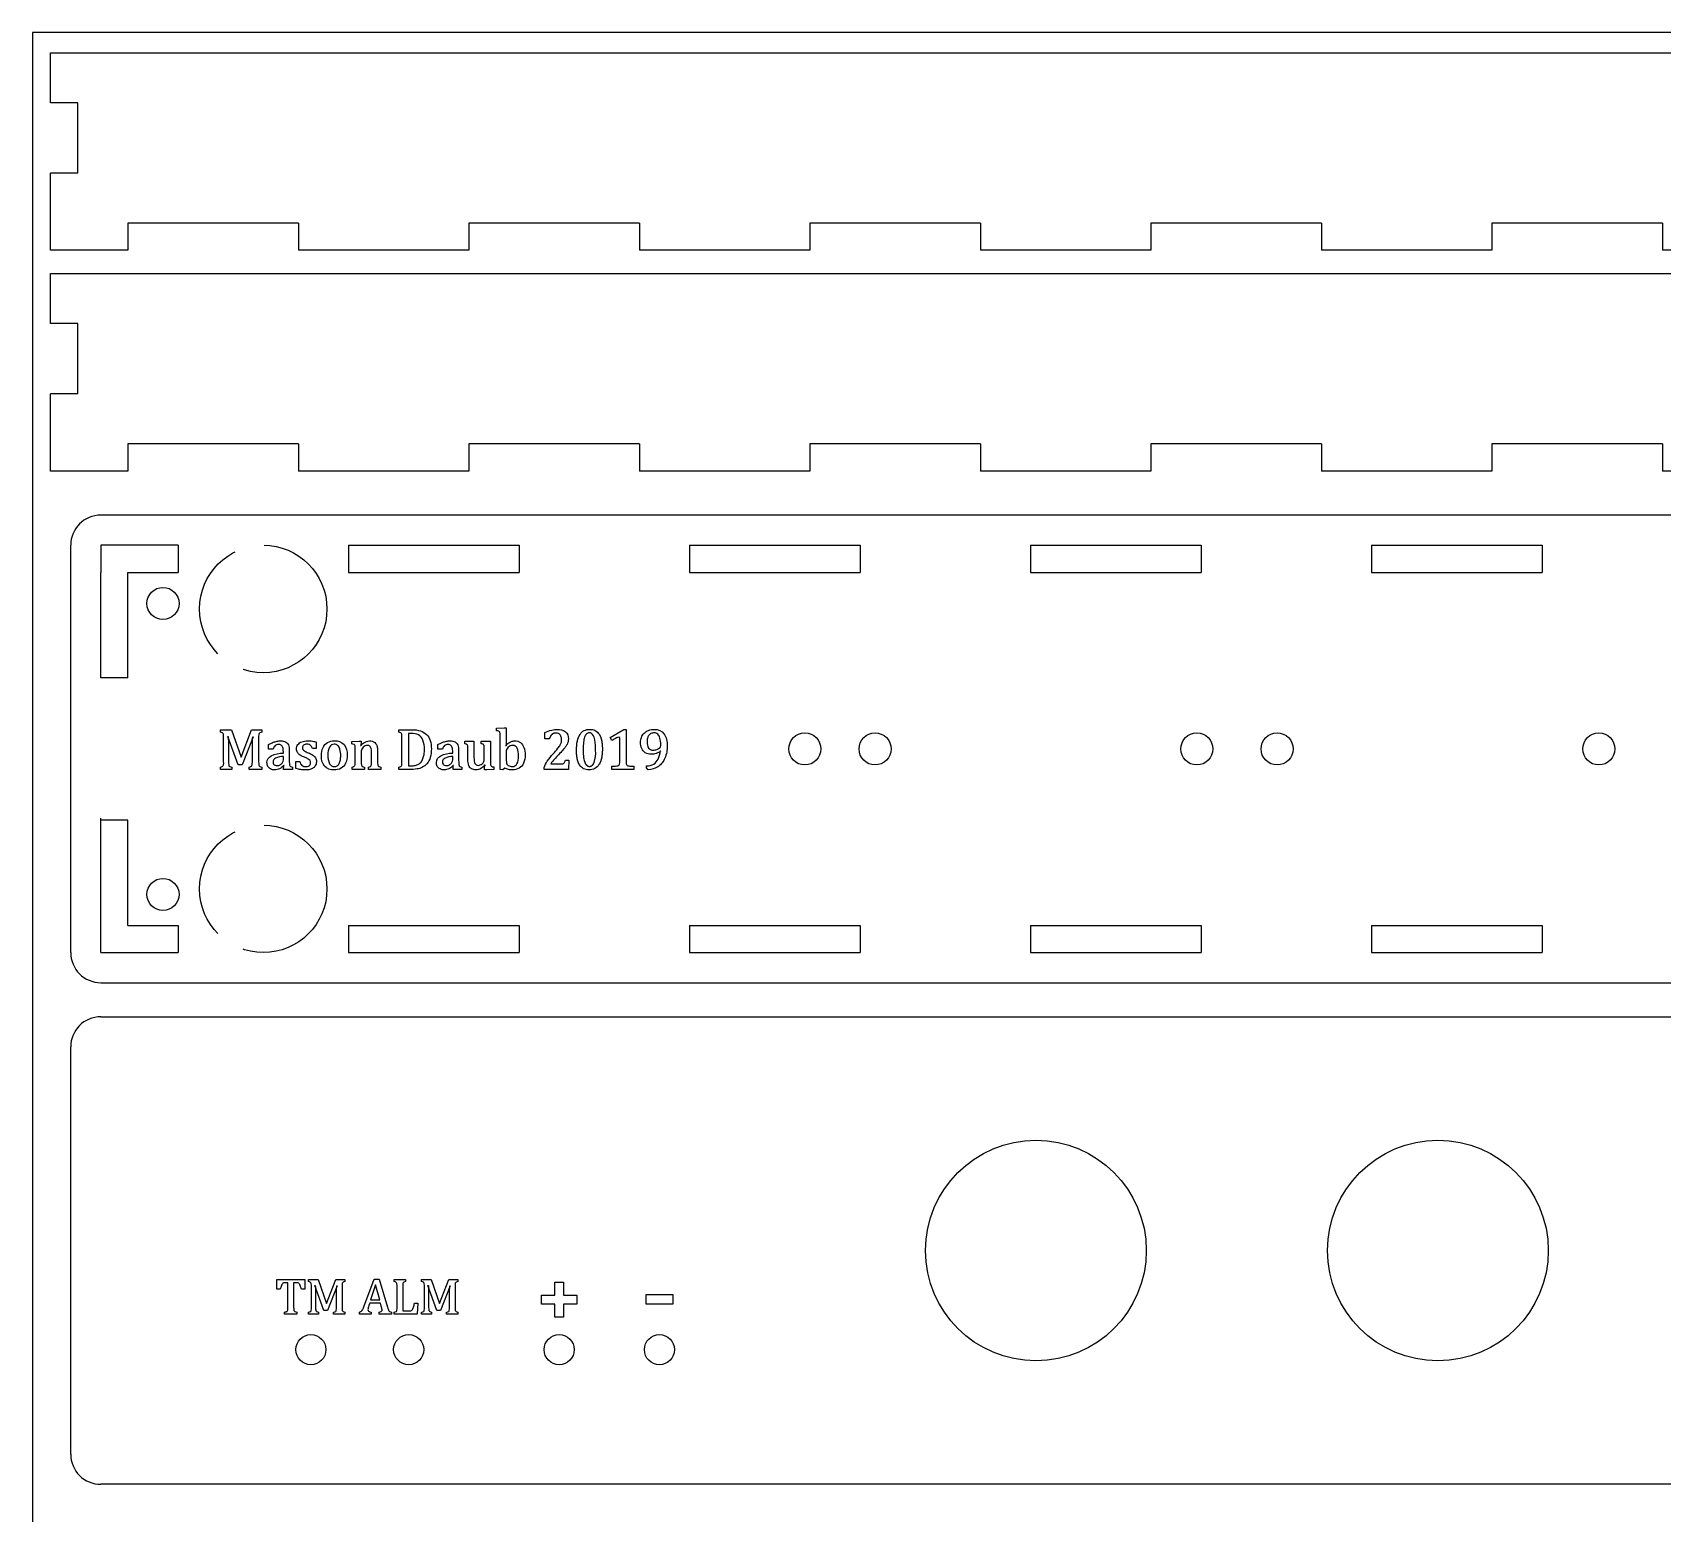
# Model space of a CAD drawing. Header units: millimetres. Extents: x 0 to 340, y 0 to 290.
# Drawn here: x 0 to 162.5, y 142.4 to 290 of the extents above; entities that cross this region are included whole.
import ezdxf

# ---------------------------------------------------------------- set-up
doc = ezdxf.new("R2010")
doc.units = ezdxf.units.MM
doc.linetypes.add('ACAD_ISO02W100', pattern=[15, 12, -3])
doc.layers.get('0').update_dxf_attribs({"lineweight": 25, "true_color": 0x000000})
for name, color, linetype, lineweight, true_color in [('Area Engrave', 214, 'Continuous', 25, 0x800080), ('Cut', 7, 'Continuous', 25, 0x000000), ('Line Engrave', 6, 'ACAD_ISO02W100', 25, 0xff00ff)]:
    doc.layers.add(name, color=color, linetype=linetype, lineweight=lineweight, true_color=true_color)

msp = doc.modelspace()

# ---------------------------------------------------------------- linework, layer by layer
for p, q in [((14.5, 238.9), (6.8, 238.9)), ((6.8, 238.9), (6.8, 236.2)), ((31.5, 238.9), (48.5, 238.9)), ((65.5, 238.9), (82.5, 238.9)), ((99.5, 238.9), (116.5, 238.9)), ((133.5, 238.9), (150.5, 238.9)), ((6.8, 225.7), (6.8, 236.2)), ((6.8, 198.3), (6.8, 211.7)), ((6.8, 198.3), (14.5, 198.3)), ((31.5, 198.3), (48.5, 198.3)), ((65.5, 198.3), (82.5, 198.3)), ((99.5, 198.3), (116.5, 198.3)), ((133.5, 198.3), (150.5, 198.3))]:
    msp.add_line(p, q)
at = {"layer": 'Area Engrave', "flags": 128}
for points in [[(22.87, 220.27, 0.051777), (22.66, 220.2, 0.113521), (22.59, 220.14, 0.102982), (22.55, 220.02, 0.036747), (22.54, 219.75), (22.54, 217.31, 0.031495), (22.55, 217.05, 0.091741), (22.59, 216.93, 0.129931), (22.66, 216.86, 0.054834), (22.87, 216.79), (22.87, 216.55), (21.58, 216.55), (21.58, 216.79, 0.088112), (21.82, 216.88, 0.167285), (21.89, 217.01, 0.048482), (21.91, 217.31), (21.91, 218.39, -0.007281), (21.92, 219.25, -0.023695), (21.95, 219.79), (22, 219.79), (20.89, 217), (20.48, 217), (19.45, 219.83), (19.5, 219.83, -0.01549), (19.52, 219.26, -0.007038), (19.54, 218.34), (19.54, 217.31, 0.031489), (19.55, 217.05, 0.091581), (19.58, 216.93, 0.130181), (19.65, 216.86, 0.054768), (19.87, 216.79), (19.87, 216.55), (18.72, 216.55), (18.72, 216.79, 0.096644), (18.97, 216.89, 0.162769), (19.04, 217.02, 0.039682), (19.05, 217.31), (19.05, 219.75, 0.035202), (19.04, 220.01, 0.099916), (19, 220.13, 0.12335), (18.93, 220.2, 0.044022), (18.72, 220.27), (18.72, 220.51), (19.83, 220.51), (20.78, 217.77), (21.82, 220.51), (22.87, 220.51)], [(25.04, 216.97), (25.08, 216.97, -0.090071), (24.62, 216.62, -0.114564), (24.14, 216.51, -0.119263), (23.73, 216.6, -0.147879), (23.46, 216.85, -0.133996), (23.37, 217.23, -0.295037), (23.8, 217.91, -0.111763), (25, 218.18), (25, 218.31, 0.076728), (24.94, 218.74, 0.172116), (24.79, 218.97, 0.144134), (24.5, 219.04, 0.183997), (24.18, 218.93, 0.139489), (23.99, 218.57), (23.52, 218.57), (23.52, 219.03, -0.029987), (24, 219.26, -0.036089), (24.37, 219.36, -0.052149), (24.75, 219.4, -0.120623), (25.23, 219.31, -0.169813), (25.5, 219.01, -0.1034), (25.59, 218.44), (25.59, 217.46, 0.006163), (25.6, 217.15, 0.039425), (25.61, 217.02, 0.091472), (25.64, 216.92, 0.12154), (25.71, 216.86, 0.048387), (25.92, 216.79), (25.92, 216.55), (25.03, 216.55)], [(28.27, 218.63), (27.9, 218.63, 0.085777), (27.75, 218.91, 0.127909), (27.58, 219.03, 0.087535), (27.34, 219.07, 0.169767), (27.02, 218.98, 0.242065), (26.91, 218.73, 0.142815), (26.95, 218.54, 0.106442), (27.1, 218.4, 0.037484), (27.49, 218.22, -0.043273), (27.94, 217.98, -0.10415), (28.2, 217.72, -0.146326), (28.3, 217.37, -0.116668), (28.22, 216.97, -0.127799), (27.99, 216.7, -0.09795), (27.64, 216.55, -0.054715), (27.21, 216.51, -0.039542), (26.74, 216.54, -0.025014), (26.26, 216.65), (26.26, 217.34), (26.64, 217.34, 0.150671), (26.85, 216.95, 0.168126), (27.23, 216.84, 0.053742), (27.41, 216.86, 0.090679), (27.57, 216.92, 0.129216), (27.67, 217.04, 0.122696), (27.71, 217.22, 0.140508), (27.66, 217.43, 0.111109), (27.5, 217.57, 0.010688), (27.18, 217.76, -0.061127), (26.67, 217.98, -0.106382), (26.41, 218.24, -0.146297), (26.32, 218.6, -0.163839), (26.45, 219.03, -0.146502), (26.84, 219.31, -0.091298), (27.42, 219.4, -0.026328), (27.78, 219.39, -0.02264), (28.27, 219.3)], [(30.05, 216.51, -0.221181), (29.11, 216.87, -0.185771), (28.79, 217.93, -0.117547), (28.96, 218.74, -0.153554), (29.42, 219.24, -0.129191), (30.09, 219.4, -0.222569), (31.05, 219.04, -0.185401), (31.37, 217.99, -0.112921), (31.21, 217.18, -0.157533), (30.75, 216.67, -0.12964)], [(34.72, 216.55), (33.49, 216.55), (33.49, 216.79, 0.035127), (33.68, 216.86, 0.117365), (33.74, 216.91, 0.098982), (33.78, 217.03, 0.043286), (33.8, 217.3), (33.8, 218.04, 0.017374), (33.79, 218.39, 0.044417), (33.75, 218.64, 0.078867), (33.7, 218.79, 0.081775), (33.62, 218.87, 0.081567), (33.51, 218.93, 0.082835), (33.36, 218.95, 0.105726), (33.17, 218.91, 0.077545), (32.97, 218.77, 0.089026), (32.81, 218.58, 0.120227), (32.77, 218.36), (32.77, 217.31, 0.047922), (32.79, 216.99, 0.172968), (32.86, 216.88, 0.084245), (33.08, 216.79), (33.08, 216.55), (31.86, 216.55), (31.86, 216.79, 0.037856), (32.04, 216.86, 0.114058), (32.11, 216.91, 0.098572), (32.15, 217.03, 0.04338), (32.17, 217.3), (32.17, 218.53, 0.012154), (32.16, 218.81, 0.100269), (32.13, 218.97, 0.171101), (32.05, 219.04, 0.054189), (31.82, 219.1), (31.82, 219.35), (32.56, 219.38), (32.77, 219.38), (32.74, 218.91), (32.7, 218.91, -0.04678), (33.02, 219.2, -0.063489), (33.29, 219.35, -0.090971), (33.59, 219.4, -0.071617), (33.88, 219.36, -0.098429), (34.11, 219.24, -0.100456), (34.28, 219.05, -0.076689), (34.37, 218.77, -0.047046), (34.4, 218.37), (34.4, 217.31, 0.027589), (34.41, 217.04, 0.095264), (34.44, 216.93, 0.125708), (34.51, 216.86, 0.051813), (34.72, 216.79)], [(36.5, 216.55), (36.5, 216.79, 0.04915), (36.71, 216.86, 0.124594), (36.78, 216.92, 0.096742), (36.82, 217.04, 0.034712), (36.83, 217.31), (36.83, 219.75, 0.034985), (36.82, 220.02, 0.102667), (36.78, 220.14, 0.119661), (36.71, 220.2, 0.044732), (36.5, 220.27), (36.5, 220.51), (37.79, 220.51, -0.081471), (38.68, 220.39, -0.112055), (39.28, 220.03, -0.119442), (39.64, 219.44, -0.081724), (39.76, 218.61, -0.072631), (39.65, 217.76, -0.104462), (39.32, 217.13, -0.097641), (38.86, 216.77, -0.078432), (38.34, 216.6, -0.039918), (37.58, 216.55)], [(37.48, 216.92, 0.016396), (37.75, 216.92, 0.051878), (38.16, 216.95, 0.074882), (38.48, 217.07, 0.097632), (38.74, 217.29, 0.077108), (38.92, 217.63, 0.056062), (39.03, 218.05, 0.03643), (39.07, 218.56, 0.104273), (38.91, 219.47, 0.163697), (38.46, 219.99, 0.130101), (37.78, 220.15, 0.015632), (37.48, 220.14)], [(41.93, 216.97), (41.97, 216.97, -0.090071), (41.51, 216.62, -0.114564), (41.03, 216.51, -0.119263), (40.63, 216.6, -0.147879), (40.35, 216.85, -0.133996), (40.26, 217.23, -0.295037), (40.69, 217.91, -0.111763), (41.89, 218.18), (41.89, 218.31, 0.076728), (41.83, 218.74, 0.172116), (41.68, 218.97, 0.144134), (41.39, 219.04, 0.183997), (41.07, 218.93, 0.139489), (40.88, 218.57), (40.41, 218.57), (40.41, 219.03, -0.029987), (40.89, 219.26, -0.036089), (41.26, 219.36, -0.052149), (41.64, 219.4, -0.120623), (42.12, 219.31, -0.169813), (42.39, 219.01, -0.1034), (42.48, 218.44), (42.48, 217.46, 0.006163), (42.49, 217.15, 0.039425), (42.5, 217.02, 0.091472), (42.54, 216.92, 0.12154), (42.6, 216.86, 0.048387), (42.81, 216.79), (42.81, 216.55), (41.92, 216.55)], [(47.22, 218.9), (47.15, 218.91, -0.049719), (47.47, 219.2, -0.069766), (47.75, 219.35, -0.085581), (48.08, 219.4, -0.159369), (48.63, 219.24, -0.150212), (48.98, 218.75, -0.090657), (49.1, 217.98, -0.103758), (48.96, 217.18, -0.159684), (48.52, 216.68, -0.137056), (47.85, 216.51, -0.050897), (47.44, 216.55, -0.073301), (47.08, 216.68), (46.89, 216.51), (46.62, 216.56), (46.62, 219.67, 0.008314), (46.62, 220.04, 0.049166), (46.59, 220.21, 0.097637), (46.55, 220.31, 0.121847), (46.49, 220.36, 0.046829), (46.26, 220.41), (46.26, 220.66), (47.01, 220.69), (47.22, 220.69)], [(52.66, 217.12, 0.046325), (52.87, 217.13, 0.114811), (52.98, 217.18, 0.119941), (53.05, 217.26, 0.021731), (53.13, 217.49), (53.47, 217.49), (53.42, 216.55), (50.99, 216.55), (50.99, 216.76, -0.049341), (51.32, 217.38, -0.035486), (51.91, 218.12, 0.017859), (52.38, 218.66, 0.042976), (52.61, 219, 0.057186), (52.72, 219.27, 0.06348), (52.75, 219.52, 0.099428), (52.68, 219.86, 0.151039), (52.5, 220.1, 0.149583), (52.18, 220.18), (52.18, 220.18), (52.17, 220.18), (52.17, 220.18), (52.17, 220.18), (52.16, 220.18), (52.16, 220.18), (52.15, 220.18), (52.15, 220.18), (52.15, 220.18), (52.14, 220.18), (52.14, 220.18), (52.14, 220.18), (52.13, 220.18), (52.13, 220.18), (52.12, 220.18), (52.12, 220.18), (52.12, 220.18), (52.11, 220.18), (52.11, 220.18), (52.11, 220.18), (52.1, 220.17), (52.1, 220.17), (52.1, 220.17), (52.09, 220.17), (52.09, 220.17), (52.09, 220.17), (52.08, 220.17), (52.08, 220.17), (52.07, 220.17), (52.07, 220.17), (52.07, 220.17), (52.06, 220.17), (52.06, 220.17), (52.06, 220.17), (52.05, 220.17), (52.05, 220.17), (52.05, 220.17), (52.04, 220.17), (52.04, 220.17), (52.04, 220.16), (52.03, 220.16), (52.03, 220.16), (52.03, 220.16), (52.02, 220.16), (52.02, 220.16), (52.02, 220.16), (52.01, 220.16), (52.01, 220.16), (52.01, 220.16), (52, 220.16), (52, 220.16), (52, 220.15), (51.99, 220.15), (51.99, 220.15), (51.99, 220.15), (51.98, 220.15), (51.98, 220.15), (51.98, 220.15), (51.97, 220.15), (51.97, 220.15), (51.97, 220.15), (51.96, 220.14), (51.96, 220.14), (51.96, 220.14), (51.96, 220.14), (51.95, 220.14), (51.95, 220.14), (51.95, 220.14), (51.94, 220.14), (51.94, 220.13), (51.94, 220.13), (51.93, 220.13), (51.93, 220.13), (51.93, 220.13), (51.92, 220.13), (51.92, 220.13), (51.92, 220.13), (51.91, 220.12), (51.91, 220.12), (51.91, 220.12), (51.91, 220.12), (51.9, 220.12), (51.9, 220.12), (51.9, 220.12), (51.89, 220.11), (51.89, 220.11), (51.89, 220.11), (51.88, 220.11), (51.88, 220.11), (51.88, 220.11), (51.88, 220.1), (51.87, 220.1), (51.87, 220.1), (51.87, 220.1), (51.86, 220.1), (51.86, 220.1), (51.86, 220.09), (51.86, 220.09), (51.85, 220.09), (51.85, 220.09), (51.85, 220.09), (51.84, 220.09), (51.84, 220.08), (51.84, 220.08), (51.84, 220.08), (51.83, 220.08), (51.83, 220.08), (51.83, 220.07), (51.82, 220.07), (51.82, 220.07), (51.82, 220.07), (51.82, 220.07), (51.81, 220.06), (51.81, 220.06), (51.81, 220.06), (51.81, 220.06), (51.8, 220.06), (51.8, 220.05), (51.8, 220.05), (51.79, 220.05), (51.79, 220.05), (51.79, 220.05), (51.79, 220.04), (51.78, 220.04), (51.78, 220.04), (51.78, 220.04), (51.78, 220.03), (51.77, 220.03), (51.77, 220.03), (51.77, 220.03), (51.77, 220.03), (51.76, 220.02), (51.76, 220.02), (51.76, 220.02), (51.76, 220.02), (51.75, 220.01), (51.75, 220.01), (51.75, 220.01), (51.75, 220.01), (51.74, 220), (51.74, 220), (51.74, 220), (51.74, 220), (51.73, 219.99), (51.73, 219.99), (51.73, 219.99), (51.73, 219.99), (51.72, 219.98), (51.72, 219.98), (51.72, 219.98), (51.72, 219.97), (51.71, 219.97), (51.71, 219.97), (51.71, 219.97), (51.71, 219.96), (51.7, 219.96), (51.7, 219.96), (51.7, 219.96), (51.7, 219.95), (51.7, 219.95), (51.69, 219.95), (51.69, 219.94), (51.69, 219.94), (51.69, 219.94), (51.68, 219.94), (51.68, 219.93), (51.68, 219.93), (51.68, 219.93), (51.67, 219.92), (51.67, 219.92), (51.67, 219.92), (51.67, 219.91), (51.67, 219.91), (51.66, 219.91), (51.66, 219.91), (51.66, 219.9), (51.66, 219.9), (51.66, 219.9), (51.65, 219.89), (51.65, 219.89), (51.65, 219.89), (51.65, 219.88), (51.64, 219.88), (51.64, 219.88), (51.64, 219.87), (51.64, 219.87), (51.64, 219.87), (51.63, 219.86), (51.63, 219.86), (51.63, 219.86), (51.63, 219.85), (51.63, 219.85), (51.62, 219.85), (51.62, 219.84), (51.62, 219.84), (51.62, 219.84), (51.62, 219.83), (51.61, 219.83), (51.61, 219.82), (51.61, 219.82), (51.61, 219.82), (51.61, 219.81), (51.6, 219.81), (51.6, 219.81), (51.6, 219.8), (51.6, 219.8), (51.6, 219.8), (51.6, 219.79), (51.59, 219.79), (51.59, 219.78), (51.59, 219.78), (51.59, 219.78), (51.59, 219.77), (51.58, 219.77), (51.58, 219.77), (51.58, 219.76), (51.58, 219.76), (51.58, 219.75), (51.58, 219.75), (51.57, 219.75), (51.57, 219.74), (51.57, 219.74), (51.57, 219.73), (51.57, 219.73), (51.56, 219.73), (51.56, 219.72), (51.56, 219.72), (51.56, 219.71), (51.56, 219.71), (51.56, 219.71), (51.55, 219.7), (51.55, 219.7), (51.55, 219.69), (51.55, 219.69), (51.55, 219.69), (51.55, 219.68), (51.55, 219.68), (51.54, 219.67), (51.54, 219.67), (51.54, 219.66), (51.54, 219.66), (51.54, 219.66), (51.54, 219.65), (51.53, 219.65), (51.53, 219.64), (51.53, 219.64), (51.53, 219.63), (51.53, 219.63), (51.53, 219.62), (51.52, 219.62), (51.52, 219.62), (51.52, 219.61), (51.52, 219.61), (51.52, 219.6), (51.52, 219.6), (51.52, 219.59), (51.07, 219.59), (51.07, 220.23, -0.050062), (51.76, 220.48, -0.058893), (52.3, 220.55, -0.180002), (53.13, 220.31, -0.227881), (53.42, 219.6, -0.057968), (53.39, 219.31, -0.061723), (53.29, 219.05, -0.042762), (53.11, 218.78, -0.019774), (52.88, 218.49, -0.005701), (52.43, 218.01, 0.030538), (51.66, 217.12)], [(55.48, 216.51, -0.277679), (54.54, 217.01), (54.53, 217.01), (54.53, 217.01), (54.53, 217.02), (54.53, 217.02), (54.52, 217.03), (54.52, 217.03), (54.52, 217.03), (54.52, 217.04), (54.51, 217.04), (54.51, 217.05), (54.51, 217.05), (54.51, 217.05), (54.5, 217.06), (54.5, 217.06), (54.5, 217.07), (54.5, 217.07), (54.5, 217.07), (54.49, 217.08), (54.49, 217.08), (54.49, 217.09), (54.49, 217.09), (54.48, 217.09), (54.48, 217.1), (54.48, 217.1), (54.48, 217.11), (54.48, 217.11), (54.47, 217.12), (54.47, 217.12), (54.47, 217.12), (54.47, 217.13), (54.47, 217.13), (54.46, 217.14), (54.46, 217.14), (54.46, 217.15), (54.46, 217.15), (54.45, 217.16), (54.45, 217.16), (54.45, 217.16), (54.45, 217.17), (54.45, 217.17), (54.44, 217.18), (54.44, 217.18), (54.44, 217.19), (54.44, 217.19), (54.44, 217.2), (54.43, 217.2), (54.43, 217.2), (54.43, 217.21), (54.43, 217.21), (54.43, 217.22), (54.42, 217.22), (54.42, 217.23), (54.42, 217.23), (54.42, 217.24), (54.42, 217.24), (54.42, 217.25), (54.41, 217.25), (54.41, 217.26), (54.41, 217.26), (54.41, 217.27), (54.41, 217.27), (54.4, 217.28), (54.4, 217.28), (54.4, 217.29), (54.4, 217.29), (54.4, 217.3), (54.39, 217.3), (54.39, 217.3), (54.39, 217.31), (54.39, 217.31), (54.39, 217.32), (54.39, 217.32), (54.38, 217.33), (54.38, 217.33), (54.38, 217.34), (54.38, 217.34), (54.38, 217.35), (54.38, 217.35), (54.37, 217.36), (54.37, 217.36), (54.37, 217.37), (54.37, 217.38), (54.37, 217.38), (54.37, 217.39), (54.36, 217.39), (54.36, 217.4), (54.36, 217.4), (54.36, 217.41), (54.36, 217.41), (54.36, 217.42), (54.35, 217.42), (54.35, 217.43), (54.35, 217.43), (54.35, 217.44), (54.35, 217.44), (54.35, 217.45), (54.35, 217.45), (54.34, 217.46), (54.34, 217.46), (54.34, 217.47), (54.34, 217.48), (54.34, 217.48), (54.34, 217.49), (54.34, 217.49), (54.33, 217.5), (54.33, 217.5), (54.33, 217.51), (54.33, 217.51), (54.33, 217.52), (54.33, 217.52), (54.33, 217.53), (54.32, 217.54), (54.32, 217.54), (54.32, 217.55), (54.32, 217.55), (54.32, 217.56), (54.32, 217.56), (54.32, 217.57), (54.31, 217.58), (54.31, 217.58), (54.31, 217.59), (54.31, 217.59), (54.31, 217.6), (54.31, 217.6), (54.31, 217.61), (54.31, 217.62), (54.3, 217.62), (54.3, 217.63), (54.3, 217.63), (54.3, 217.64), (54.3, 217.64), (54.3, 217.65), (54.3, 217.66), (54.3, 217.66), (54.3, 217.67), (54.29, 217.67), (54.29, 217.68), (54.29, 217.69), (54.29, 217.69), (54.29, 217.7), (54.29, 217.7), (54.29, 217.71), (54.29, 217.72), (54.29, 217.72), (54.28, 217.73), (54.28, 217.73), (54.28, 217.74), (54.28, 217.75), (54.28, 217.75), (54.28, 217.76), (54.28, 217.76), (54.28, 217.77), (54.28, 217.78), (54.28, 217.78), (54.27, 217.79), (54.27, 217.8), (54.27, 217.8), (54.27, 217.81), (54.27, 217.81), (54.27, 217.82), (54.27, 217.83), (54.27, 217.83), (54.27, 217.84), (54.27, 217.85), (54.27, 217.85), (54.26, 217.86), (54.26, 217.87), (54.26, 217.87), (54.26, 217.88), (54.26, 217.88), (54.26, 217.89), (54.26, 217.9), (54.26, 217.9), (54.26, 217.91), (54.26, 217.92), (54.26, 217.92), (54.26, 217.93), (54.26, 217.94), (54.25, 217.94), (54.25, 217.95), (54.25, 217.96), (54.25, 217.96), (54.25, 217.97), (54.25, 217.98), (54.25, 217.98), (54.25, 217.99), (54.25, 218), (54.25, 218), (54.25, 218.01), (54.25, 218.02), (54.25, 218.02), (54.25, 218.03), (54.25, 218.04), (54.24, 218.04), (54.24, 218.05), (54.24, 218.06), (54.24, 218.06), (54.24, 218.07), (54.24, 218.08), (54.24, 218.08), (54.24, 218.09), (54.24, 218.1), (54.24, 218.11), (54.24, 218.11), (54.24, 218.12), (54.24, 218.13), (54.24, 218.13), (54.24, 218.14), (54.24, 218.15), (54.24, 218.15), (54.24, 218.16), (54.24, 218.17), (54.24, 218.18), (54.23, 218.18), (54.23, 218.19), (54.23, 218.2), (54.23, 218.2), (54.23, 218.21), (54.23, 218.22), (54.23, 218.23), (54.23, 218.23), (54.23, 218.24), (54.23, 218.25), (54.23, 218.25), (54.23, 218.26), (54.23, 218.27), (54.23, 218.28), (54.23, 218.28), (54.23, 218.29), (54.23, 218.3), (54.23, 218.31), (54.23, 218.31), (54.23, 218.32), (54.23, 218.33), (54.23, 218.34), (54.23, 218.34), (54.23, 218.35), (54.23, 218.36), (54.23, 218.37), (54.23, 218.37), (54.23, 218.38), (54.23, 218.39), (54.23, 218.4), (54.23, 218.4), (54.23, 218.41), (54.23, 218.42), (54.23, 218.43), (54.23, 218.43), (54.23, 218.44), (54.23, 218.45), (54.23, 218.46), (54.23, 218.46), (54.23, 218.47), (54.23, 218.48), (54.23, 218.49), (54.23, 218.49, -0.058831), (54.32, 219.41, -0.087709), (54.58, 220.05, -0.12952), (55, 220.43, -0.120553), (55.53, 220.55, -0.274577), (56.49, 220.06), (56.5, 220.05), (56.5, 220.05), (56.5, 220.04), (56.5, 220.04), (56.51, 220.04), (56.51, 220.03), (56.51, 220.03), (56.51, 220.02), (56.52, 220.02), (56.52, 220.02), (56.52, 220.01), (56.52, 220.01), (56.53, 220), (56.53, 220), (56.53, 220), (56.53, 219.99), (56.53, 219.99), (56.54, 219.98), (56.54, 219.98), (56.54, 219.98), (56.54, 219.97), (56.55, 219.97), (56.55, 219.96), (56.55, 219.96), (56.55, 219.95), (56.55, 219.95), (56.56, 219.95), (56.56, 219.94), (56.56, 219.94), (56.56, 219.93), (56.57, 219.93), (56.57, 219.92), (56.57, 219.92), (56.57, 219.92), (56.57, 219.91), (56.58, 219.91), (56.58, 219.9), (56.58, 219.9), (56.58, 219.89), (56.58, 219.89), (56.59, 219.88), (56.59, 219.88), (56.59, 219.88), (56.59, 219.87), (56.59, 219.87), (56.6, 219.86), (56.6, 219.86), (56.6, 219.85), (56.6, 219.85), (56.6, 219.84), (56.61, 219.84), (56.61, 219.83), (56.61, 219.83), (56.61, 219.82), (56.61, 219.82), (56.62, 219.82), (56.62, 219.81), (56.62, 219.81), (56.62, 219.8), (56.62, 219.8), (56.63, 219.79), (56.63, 219.79), (56.63, 219.78), (56.63, 219.78), (56.63, 219.77), (56.64, 219.77), (56.64, 219.76), (56.64, 219.76), (56.64, 219.75), (56.64, 219.75), (56.64, 219.74), (56.65, 219.74), (56.65, 219.73), (56.65, 219.73), (56.65, 219.72), (56.65, 219.72), (56.65, 219.71), (56.66, 219.71), (56.66, 219.7), (56.66, 219.7), (56.66, 219.69), (56.66, 219.69), (56.66, 219.68), (56.67, 219.68), (56.67, 219.67), (56.67, 219.67), (56.67, 219.66), (56.67, 219.66), (56.67, 219.65), (56.68, 219.65), (56.68, 219.64), (56.68, 219.64), (56.68, 219.63), (56.68, 219.63), (56.68, 219.62), (56.69, 219.62), (56.69, 219.61), (56.69, 219.61), (56.69, 219.6), (56.69, 219.59), (56.69, 219.59), (56.69, 219.58), (56.7, 219.58), (56.7, 219.57), (56.7, 219.57), (56.7, 219.56), (56.7, 219.56), (56.7, 219.55), (56.7, 219.55), (56.71, 219.54), (56.71, 219.53), (56.71, 219.53), (56.71, 219.52), (56.71, 219.52), (56.71, 219.51), (56.71, 219.51), (56.72, 219.5), (56.72, 219.5), (56.72, 219.49), (56.72, 219.48), (56.72, 219.48), (56.72, 219.47), (56.72, 219.47), (56.72, 219.46), (56.73, 219.46), (56.73, 219.45), (56.73, 219.44), (56.73, 219.44), (56.73, 219.43), (56.73, 219.43), (56.73, 219.42), (56.73, 219.42), (56.74, 219.41), (56.74, 219.4), (56.74, 219.4), (56.74, 219.39), (56.74, 219.39), (56.74, 219.38), (56.74, 219.37), (56.74, 219.37), (56.75, 219.36), (56.75, 219.36), (56.75, 219.35), (56.75, 219.35), (56.75, 219.34), (56.75, 219.33), (56.75, 219.33), (56.75, 219.32), (56.75, 219.31), (56.75, 219.31), (56.76, 219.3), (56.76, 219.3), (56.76, 219.29), (56.76, 219.28), (56.76, 219.28), (56.76, 219.27), (56.76, 219.27), (56.76, 219.26), (56.76, 219.25), (56.76, 219.25), (56.77, 219.24), (56.77, 219.23), (56.77, 219.23), (56.77, 219.22), (56.77, 219.22), (56.77, 219.21), (56.77, 219.2), (56.77, 219.2), (56.77, 219.19), (56.77, 219.18), (56.77, 219.18), (56.77, 219.17), (56.78, 219.17), (56.78, 219.16), (56.78, 219.15), (56.78, 219.15), (56.78, 219.14), (56.78, 219.13), (56.78, 219.13), (56.78, 219.12), (56.78, 219.11), (56.78, 219.11), (56.78, 219.1), (56.78, 219.09), (56.78, 219.09), (56.78, 219.08), (56.79, 219.07), (56.79, 219.07), (56.79, 219.06), (56.79, 219.05), (56.79, 219.05), (56.79, 219.04), (56.79, 219.03), (56.79, 219.03), (56.79, 219.02), (56.79, 219.01), (56.79, 219.01), (56.79, 219), (56.79, 218.99), (56.79, 218.99), (56.79, 218.98), (56.79, 218.97), (56.79, 218.97), (56.8, 218.96), (56.8, 218.95), (56.8, 218.95), (56.8, 218.94), (56.8, 218.93), (56.8, 218.92), (56.8, 218.92), (56.8, 218.91), (56.8, 218.9), (56.8, 218.9), (56.8, 218.89), (56.8, 218.88), (56.8, 218.88), (56.8, 218.87), (56.8, 218.86), (56.8, 218.85), (56.8, 218.85), (56.8, 218.84), (56.8, 218.83), (56.8, 218.83), (56.8, 218.82), (56.8, 218.81), (56.8, 218.8), (56.8, 218.8), (56.8, 218.79), (56.8, 218.78), (56.81, 218.78), (56.81, 218.77), (56.81, 218.76), (56.81, 218.75), (56.81, 218.75), (56.81, 218.74), (56.81, 218.73), (56.81, 218.72), (56.81, 218.72), (56.81, 218.71), (56.81, 218.7), (56.81, 218.69), (56.81, 218.69), (56.81, 218.68), (56.81, 218.67), (56.81, 218.66), (56.81, 218.66), (56.81, 218.65), (56.81, 218.64), (56.81, 218.63), (56.81, 218.63), (56.81, 218.62), (56.81, 218.61), (56.81, 218.6), (56.81, 218.6), (56.81, 218.59), (56.81, 218.58), (56.81, 218.57), (56.81, 218.57), (56.81, 218.56), (56.81, 218.55), (56.81, 218.54), (56.81, 218.53), (56.81, 218.53), (56.81, 218.52), (56.81, 218.51), (56.81, 218.5), (56.81, 218.5), (56.81, 218.49), (56.81, 218.48), (56.81, 218.47), (56.81, 218.46), (56.81, 218.46), (56.81, 218.45), (56.81, 218.44), (56.81, 218.43), (56.81, 218.43), (56.81, 218.42), (56.81, 218.41), (56.81, 218.4), (56.81, 218.4), (56.81, 218.39), (56.8, 218.38), (56.8, 218.37), (56.8, 218.37), (56.8, 218.36), (56.8, 218.35), (56.8, 218.34), (56.8, 218.34), (56.8, 218.33), (56.8, 218.32), (56.8, 218.31), (56.8, 218.31), (56.8, 218.3), (56.8, 218.29), (56.8, 218.28), (56.8, 218.28), (56.8, 218.27), (56.8, 218.26), (56.8, 218.26), (56.8, 218.25), (56.8, 218.24), (56.8, 218.23), (56.8, 218.23), (56.8, 218.22), (56.8, 218.21), (56.8, 218.2), (56.8, 218.2), (56.79, 218.19), (56.79, 218.18), (56.79, 218.18), (56.79, 218.17), (56.79, 218.16), (56.79, 218.15), (56.79, 218.15), (56.79, 218.14), (56.79, 218.13), (56.79, 218.13), (56.79, 218.12), (56.79, 218.11), (56.79, 218.11), (56.79, 218.1), (56.79, 218.09), (56.79, 218.08), (56.78, 218.08), (56.78, 218.07), (56.78, 218.06), (56.78, 218.06), (56.78, 218.05), (56.78, 218.04), (56.78, 218.04), (56.78, 218.03), (56.78, 218.02), (56.78, 218.02), (56.78, 218.01), (56.78, 218), (56.78, 218), (56.77, 217.99), (56.77, 217.98), (56.77, 217.98), (56.77, 217.97), (56.77, 217.96), (56.77, 217.96), (56.77, 217.95), (56.77, 217.94), (56.77, 217.94), (56.77, 217.93), (56.77, 217.92), (56.77, 217.92), (56.76, 217.91), (56.76, 217.9), (56.76, 217.9), (56.76, 217.89), (56.76, 217.88), (56.76, 217.88), (56.76, 217.87), (56.76, 217.86), (56.76, 217.86), (56.76, 217.85), (56.75, 217.84), (56.75, 217.84), (56.75, 217.83), (56.75, 217.83), (56.75, 217.82), (56.75, 217.81), (56.75, 217.81), (56.75, 217.8), (56.75, 217.79), (56.74, 217.79), (56.74, 217.78), (56.74, 217.78), (56.74, 217.77), (56.74, 217.76), (56.74, 217.76), (56.74, 217.75), (56.74, 217.74), (56.73, 217.74), (56.73, 217.73), (56.73, 217.73), (56.73, 217.72), (56.73, 217.71), (56.73, 217.71), (56.73, 217.7), (56.73, 217.7), (56.72, 217.69), (56.72, 217.68), (56.72, 217.68), (56.72, 217.67), (56.72, 217.67), (56.72, 217.66), (56.72, 217.65), (56.72, 217.65), (56.71, 217.64), (56.71, 217.64), (56.71, 217.63), (56.71, 217.62), (56.71, 217.62), (56.71, 217.61), (56.71, 217.61), (56.7, 217.6), (56.7, 217.6), (56.7, 217.59), (56.7, 217.58), (56.7, 217.58), (56.7, 217.57), (56.69, 217.57), (56.69, 217.56), (56.69, 217.55), (56.69, 217.55), (56.69, 217.54), (56.69, 217.54), (56.69, 217.53), (56.68, 217.53), (56.68, 217.52), (56.68, 217.52), (56.68, 217.51), (56.68, 217.5), (56.68, 217.5), (56.67, 217.49), (56.67, 217.49), (56.67, 217.48), (56.67, 217.48), (56.67, 217.47), (56.67, 217.47), (56.66, 217.46), (56.66, 217.45), (56.66, 217.45), (56.66, 217.44), (56.66, 217.44), (56.66, 217.43), (56.65, 217.43), (56.65, 217.42), (56.65, 217.42), (56.65, 217.41), (56.65, 217.41), (56.64, 217.4), (56.64, 217.4), (56.64, 217.39), (56.64, 217.39), (56.64, 217.38), (56.64, 217.38), (56.63, 217.37), (56.63, 217.36), (56.63, 217.36), (56.63, 217.35), (56.63, 217.35), (56.62, 217.34), (56.62, 217.34), (56.62, 217.33), (56.62, 217.33), (56.62, 217.32), (56.61, 217.32), (56.61, 217.31), (56.61, 217.31), (56.61, 217.3), (56.61, 217.3), (56.6, 217.29), (56.6, 217.29), (56.6, 217.28), (56.6, 217.28), (56.6, 217.27), (56.59, 217.27), (56.59, 217.26), (56.59, 217.26), (56.59, 217.25), (56.59, 217.25), (56.58, 217.24), (56.58, 217.24), (56.58, 217.24), (56.58, 217.23), (56.57, 217.23), (56.57, 217.22), (56.57, 217.22), (56.57, 217.21), (56.57, 217.21), (56.56, 217.2), (56.56, 217.2), (56.56, 217.19), (56.56, 217.19), (56.55, 217.18), (56.55, 217.18), (56.55, 217.17), (56.55, 217.17), (56.55, 217.16), (56.54, 217.16), (56.54, 217.16), (56.54, 217.15), (56.54, 217.15), (56.53, 217.14), (56.53, 217.14), (56.53, 217.13), (56.53, 217.13), (56.52, 217.12), (56.52, 217.12), (56.52, 217.12), (56.52, 217.11), (56.51, 217.11), (56.51, 217.1), (56.51, 217.1), (56.51, 217.09), (56.5, 217.09), (56.5, 217.08), (56.5, 217.08), (56.5, 217.08), (56.49, 217.07), (56.49, 217.07), (56.49, 217.06), (56.49, 217.06), (56.48, 217.05), (56.48, 217.05), (56.48, 217.05), (56.48, 217.04), (56.47, 217.04, -0.27565)], [(54.89, 218.58, 0.08617), (55.05, 217.27), (55.05, 217.26), (55.06, 217.26), (55.06, 217.26), (55.06, 217.25), (55.06, 217.25), (55.06, 217.25), (55.06, 217.24), (55.06, 217.24), (55.06, 217.24), (55.07, 217.23), (55.07, 217.23), (55.07, 217.23), (55.07, 217.23), (55.07, 217.22), (55.07, 217.22), (55.07, 217.22), (55.08, 217.21), (55.08, 217.21), (55.08, 217.21), (55.08, 217.21), (55.08, 217.2), (55.08, 217.2), (55.08, 217.2), (55.08, 217.19), (55.09, 217.19), (55.09, 217.19), (55.09, 217.18), (55.09, 217.18), (55.09, 217.18), (55.09, 217.18), (55.09, 217.17), (55.1, 217.17), (55.1, 217.17), (55.1, 217.17), (55.1, 217.16), (55.1, 217.16), (55.1, 217.16), (55.1, 217.15), (55.11, 217.15), (55.11, 217.15), (55.11, 217.15), (55.11, 217.14), (55.11, 217.14), (55.11, 217.14), (55.11, 217.14), (55.12, 217.13), (55.12, 217.13), (55.12, 217.13), (55.12, 217.13), (55.12, 217.12), (55.12, 217.12), (55.12, 217.12), (55.13, 217.12), (55.13, 217.11), (55.13, 217.11), (55.13, 217.11), (55.13, 217.11), (55.13, 217.1), (55.14, 217.1), (55.14, 217.1), (55.14, 217.1), (55.14, 217.09), (55.14, 217.09), (55.14, 217.09), (55.14, 217.09), (55.15, 217.08), (55.15, 217.08), (55.15, 217.08), (55.15, 217.08), (55.15, 217.07), (55.15, 217.07), (55.16, 217.07), (55.16, 217.07), (55.16, 217.07), (55.16, 217.06), (55.16, 217.06), (55.16, 217.06), (55.17, 217.06), (55.17, 217.05), (55.17, 217.05), (55.17, 217.05), (55.17, 217.05), (55.17, 217.05), (55.18, 217.04), (55.18, 217.04), (55.18, 217.04), (55.18, 217.04), (55.18, 217.04), (55.18, 217.03), (55.19, 217.03), (55.19, 217.03), (55.19, 217.03), (55.19, 217.03), (55.19, 217.02), (55.19, 217.02), (55.2, 217.02), (55.2, 217.02), (55.2, 217.02), (55.2, 217.01), (55.2, 217.01), (55.2, 217.01), (55.21, 217.01), (55.21, 217.01), (55.21, 217), (55.21, 217), (55.21, 217), (55.21, 217), (55.22, 217), (55.22, 216.99), (55.22, 216.99), (55.22, 216.99), (55.22, 216.99), (55.23, 216.99), (55.23, 216.99), (55.23, 216.98), (55.23, 216.98), (55.23, 216.98), (55.23, 216.98), (55.24, 216.98), (55.24, 216.98), (55.24, 216.97), (55.24, 216.97), (55.24, 216.97), (55.25, 216.97), (55.25, 216.97), (55.25, 216.97), (55.25, 216.96), (55.25, 216.96), (55.25, 216.96), (55.26, 216.96), (55.26, 216.96), (55.26, 216.96), (55.26, 216.95), (55.26, 216.95), (55.27, 216.95), (55.27, 216.95), (55.27, 216.95), (55.27, 216.95), (55.27, 216.95), (55.28, 216.94), (55.28, 216.94), (55.28, 216.94), (55.28, 216.94), (55.28, 216.94), (55.28, 216.94), (55.29, 216.94), (55.29, 216.93), (55.29, 216.93), (55.29, 216.93), (55.29, 216.93), (55.3, 216.93), (55.3, 216.93), (55.3, 216.93), (55.3, 216.93), (55.3, 216.92), (55.31, 216.92), (55.31, 216.92), (55.31, 216.92), (55.31, 216.92), (55.31, 216.92), (55.32, 216.92), (55.32, 216.92), (55.32, 216.91), (55.32, 216.91), (55.32, 216.91), (55.33, 216.91), (55.33, 216.91), (55.33, 216.91), (55.33, 216.91), (55.34, 216.91), (55.34, 216.91), (55.34, 216.9), (55.34, 216.9), (55.34, 216.9), (55.35, 216.9), (55.35, 216.9), (55.35, 216.9), (55.35, 216.9), (55.35, 216.9), (55.36, 216.9), (55.36, 216.9), (55.36, 216.89), (55.36, 216.89), (55.36, 216.89), (55.37, 216.89), (55.37, 216.89), (55.37, 216.89), (55.37, 216.89), (55.38, 216.89), (55.38, 216.89), (55.38, 216.89), (55.38, 216.89), (55.38, 216.89), (55.39, 216.88), (55.39, 216.88), (55.39, 216.88), (55.39, 216.88), (55.39, 216.88), (55.4, 216.88), (55.4, 216.88), (55.4, 216.88), (55.4, 216.88), (55.41, 216.88), (55.41, 216.88), (55.41, 216.88), (55.41, 216.88), (55.41, 216.88), (55.42, 216.88), (55.42, 216.87), (55.42, 216.87), (55.42, 216.87), (55.43, 216.87), (55.43, 216.87), (55.43, 216.87), (55.43, 216.87), (55.43, 216.87), (55.44, 216.87), (55.44, 216.87), (55.44, 216.87), (55.44, 216.87), (55.45, 216.87), (55.45, 216.87), (55.45, 216.87), (55.45, 216.87), (55.46, 216.87), (55.46, 216.87), (55.46, 216.87), (55.46, 216.87), (55.47, 216.87), (55.47, 216.87), (55.47, 216.86), (55.47, 216.86), (55.47, 216.86), (55.48, 216.86), (55.48, 216.86), (55.48, 216.86), (55.48, 216.86), (55.49, 216.86), (55.49, 216.86), (55.49, 216.86), (55.49, 216.86), (55.5, 216.86), (55.5, 216.86), (55.5, 216.86), (55.5, 216.86), (55.51, 216.86), (55.51, 216.86), (55.51, 216.86), (55.51, 216.86), (55.52, 216.86), (55.52, 216.86), (55.52, 216.86), (55.52, 216.86), (55.53, 216.86), (55.53, 216.86), (55.53, 216.86), (55.53, 216.86), (55.53, 216.86), (55.54, 216.86), (55.54, 216.86), (55.54, 216.86), (55.54, 216.86), (55.55, 216.86), (55.55, 216.86), (55.55, 216.86), (55.55, 216.86), (55.56, 216.86), (55.56, 216.86), (55.56, 216.86), (55.56, 216.86), (55.56, 216.86), (55.57, 216.86), (55.57, 216.86), (55.57, 216.86), (55.57, 216.86), (55.58, 216.86), (55.58, 216.86), (55.58, 216.86), (55.58, 216.86), (55.59, 216.86), (55.59, 216.86), (55.59, 216.86), (55.59, 216.87), (55.59, 216.87), (55.6, 216.87), (55.6, 216.87), (55.6, 216.87), (55.6, 216.87), (55.61, 216.87), (55.61, 216.87), (55.61, 216.87), (55.61, 216.87), (55.61, 216.87), (55.62, 216.87), (55.62, 216.87), (55.62, 216.87), (55.62, 216.87), (55.62, 216.87), (55.63, 216.87), (55.63, 216.87), (55.63, 216.87), (55.63, 216.87), (55.64, 216.87), (55.64, 216.87), (55.64, 216.88), (55.64, 216.88), (55.64, 216.88), (55.65, 216.88), (55.65, 216.88), (55.65, 216.88), (55.65, 216.88), (55.65, 216.88), (55.66, 216.88), (55.66, 216.88), (55.66, 216.88), (55.66, 216.88), (55.67, 216.88), (55.67, 216.88), (55.67, 216.88), (55.67, 216.88), (55.67, 216.89), (55.68, 216.89), (55.68, 216.89), (55.68, 216.89), (55.68, 216.89), (55.68, 216.89), (55.69, 216.89), (55.69, 216.89), (55.69, 216.89), (55.69, 216.89), (55.69, 216.89), (55.7, 216.89), (55.7, 216.9), (55.7, 216.9), (55.7, 216.9), (55.7, 216.9), (55.71, 216.9), (55.71, 216.9), (55.71, 216.9), (55.71, 216.9), (55.71, 216.9), (55.72, 216.9), (55.72, 216.91), (55.72, 216.91), (55.72, 216.91), (55.72, 216.91), (55.73, 216.91), (55.73, 216.91), (55.73, 216.91), (55.73, 216.91), (55.73, 216.91), (55.74, 216.91), (55.74, 216.92), (55.74, 216.92), (55.74, 216.92), (55.74, 216.92), (55.75, 216.92), (55.75, 216.92), (55.75, 216.92), (55.75, 216.92), (55.75, 216.93), (55.75, 216.93), (55.76, 216.93), (55.76, 216.93), (55.76, 216.93), (55.76, 216.93), (55.76, 216.93), (55.77, 216.93), (55.77, 216.94), (55.77, 216.94), (55.77, 216.94), (55.77, 216.94), (55.77, 216.94), (55.78, 216.94), (55.78, 216.94), (55.78, 216.94), (55.78, 216.95), (55.78, 216.95), (55.79, 216.95), (55.79, 216.95), (55.79, 216.95), (55.79, 216.95), (55.79, 216.95), (55.79, 216.96), (55.8, 216.96), (55.8, 216.96), (55.8, 216.96), (55.8, 216.96), (55.8, 216.96), (55.81, 216.97), (55.81, 216.97), (55.81, 216.97), (55.81, 216.97), (55.81, 216.97), (55.81, 216.97), (55.82, 216.98), (55.82, 216.98), (55.82, 216.98), (55.82, 216.98), (55.82, 216.98), (55.82, 216.98), (55.83, 216.99), (55.83, 216.99), (55.83, 216.99), (55.83, 216.99), (55.83, 216.99), (55.83, 216.99), (55.84, 217), (55.84, 217), (55.84, 217), (55.84, 217), (55.84, 217), (55.84, 217), (55.85, 217.01), (55.85, 217.01), (55.85, 217.01), (55.85, 217.01), (55.85, 217.01), (55.85, 217.02), (55.86, 217.02), (55.86, 217.02), (55.86, 217.02), (55.86, 217.02), (55.86, 217.03), (55.86, 217.03), (55.87, 217.03), (55.87, 217.03), (55.87, 217.03), (55.87, 217.04), (55.87, 217.04), (55.87, 217.04), (55.88, 217.04), (55.88, 217.04), (55.88, 217.05), (55.88, 217.05), (55.88, 217.05), (55.88, 217.05), (55.88, 217.05), (55.89, 217.06), (55.89, 217.06), (55.89, 217.06), (55.89, 217.06), (55.89, 217.06), (55.89, 217.07), (55.9, 217.07), (55.9, 217.07), (55.9, 217.07), (55.9, 217.08), (55.9, 217.08), (55.9, 217.08), (55.9, 217.08), (55.91, 217.08), (55.91, 217.09), (55.91, 217.09), (55.91, 217.09), (55.91, 217.09), (55.91, 217.1), (55.91, 217.1), (55.92, 217.1), (55.92, 217.1), (55.92, 217.11), (55.92, 217.11), (55.92, 217.11), (55.92, 217.11), (55.92, 217.12), (55.93, 217.12), (55.93, 217.12), (55.93, 217.12), (55.93, 217.13), (55.93, 217.13), (55.93, 217.13), (55.93, 217.13), (55.94, 217.14), (55.94, 217.14), (55.94, 217.14), (55.94, 217.14), (55.94, 217.15), (55.94, 217.15), (55.94, 217.15), (55.95, 217.15), (55.95, 217.16), (55.95, 217.16), (55.95, 217.16), (55.95, 217.16), (55.95, 217.17), (55.95, 217.17), (55.95, 217.17), (55.96, 217.17), (55.96, 217.18), (55.96, 217.18), (55.96, 217.18), (55.96, 217.19), (55.96, 217.19), (55.96, 217.19), (55.97, 217.19), (55.97, 217.2), (55.97, 217.2), (55.97, 217.2), (55.97, 217.2), (55.97, 217.21), (55.97, 217.21), (55.97, 217.21), (55.98, 217.22), (55.98, 217.22), (55.98, 217.22), (55.98, 217.22), (55.98, 217.23), (55.98, 217.23), (55.98, 217.23), (55.98, 217.24), (55.99, 217.24), (55.99, 217.24, 0.08908), (56.14, 218.46, 0.049957), (56.06, 219.49, 0.118789), (55.84, 220.04, 0.228285), (55.52, 220.2, 0.188658), (55.23, 220.1, 0.122972), (55.04, 219.78, 0.060764), (54.93, 219.27, 0.026729)], [(59.17, 217.34, 0.04859), (59.19, 217.11, 0.128391), (59.24, 217, 0.127776), (59.35, 216.93, 0.050446), (59.56, 216.89, 0.020586), (59.96, 216.87), (59.96, 216.55), (57.76, 216.55), (57.76, 216.87, 0.027521), (58.25, 216.91, 0.098019), (58.44, 216.97, 0.159065), (58.52, 217.08, 0.078006), (58.55, 217.34), (58.55, 219.63, 0.14879), (58.52, 219.75, 0.248197), (58.45, 219.78, 0.111769), (58.22, 219.7, 0.003742), (57.76, 219.44), (57.6, 219.73), (58.96, 220.55), (59.19, 220.55, 0.012894), (59.17, 219.75)], [(61.22, 216.7), (61.22, 216.91, 0.136886), (61.93, 217.08, 0.14097), (62.37, 217.58, 0.08928), (62.6, 218.41), (62.64, 218.4, -0.079448), (62.18, 218.15, -0.083332), (61.67, 218.07, -0.142014), (61.09, 218.22, -0.152903), (60.74, 218.63, -0.105863), (60.62, 219.25, -0.090105), (60.71, 219.75, -0.105579), (60.97, 220.16, -0.105353), (61.41, 220.45, -0.095813), (62.01, 220.55, -0.247175), (62.95, 220.12, -0.163472), (63.28, 218.91, -0.105071), (63.04, 217.68, -0.139547), (62.39, 216.85, -0.132504), (61.36, 216.51)], [(61.86, 218.48, 0.046547), (62.06, 218.5, 0.043994), (62.23, 218.55, 0.048242), (62.4, 218.63, 0.04094), (62.56, 218.75, 0.088966), (62.59, 218.79, 0.074404), (62.62, 218.87, 0.041248), (62.63, 219.04, 0.067819), (62.55, 219.68, 0.144767), (62.33, 220.07, 0.187743), (61.98, 220.2, 0.116354), (61.65, 220.13, 0.124164), (61.43, 219.95, 0.095977), (61.31, 219.66, 0.05986), (61.27, 219.3, 0.159674), (61.42, 218.69, 0.250951)], [(25, 217.84, 0.112046), (24.23, 217.69, 0.303928), (23.97, 217.3, 0.151442), (24.03, 217.08, 0.159802), (24.17, 216.97, 0.084725), (24.37, 216.94, 0.137349), (24.69, 217.03, 0.124327), (24.92, 217.24, 0.138885), (25, 217.5)], [(29.44, 217.99, 0.12997), (29.61, 217.13, 0.284367), (30.09, 216.84, 0.155133), (30.38, 216.93, 0.12022), (30.57, 217.15, 0.078793), (30.69, 217.5, 0.044442), (30.72, 217.91, 0.079326), (30.64, 218.57, 0.140641), (30.41, 218.95, 0.177533), (30.08, 219.07, 0.279537), (29.61, 218.79, 0.134464)], [(41.89, 217.84, 0.112046), (41.13, 217.69, 0.303928), (40.86, 217.3, 0.151442), (40.92, 217.08, 0.159802), (41.06, 216.97, 0.084725), (41.26, 216.94, 0.137349), (41.58, 217.03, 0.124327), (41.81, 217.24, 0.138885), (41.89, 217.5)], [(43.09, 219.36), (44.01, 219.36), (44.01, 217.87, 0.033576), (44.03, 217.38, 0.089369), (44.1, 217.14, 0.121723), (44.23, 217.01, 0.139629), (44.45, 216.96, 0.102634), (44.63, 217, 0.075491), (44.83, 217.13, 0.096111), (45, 217.33, 0.11737), (45.04, 217.54), (45.04, 218.6, 0.02363), (45.03, 218.83, 0.065931), (45.01, 218.95, 0.08136), (44.97, 219.01, 0.093398), (44.91, 219.06, 0.043993), (44.72, 219.12), (44.72, 219.36), (45.64, 219.36), (45.64, 217.38, 0.018515), (45.65, 217.07, 0.090166), (45.68, 216.94, 0.146407), (45.75, 216.87, 0.062332), (45.99, 216.8), (45.99, 216.55), (45.28, 216.52), (45.05, 216.52), (45.07, 217), (45.11, 217, -0.083616), (44.67, 216.63, -0.129405), (44.21, 216.51, -0.138698), (43.76, 216.62, -0.164785), (43.49, 216.94, -0.093032), (43.41, 217.54), (43.41, 218.6, 0.041358), (43.39, 218.91, 0.147132), (43.33, 219.02, 0.099948), (43.09, 219.12)], [(47.22, 217.62, 0.035957), (47.24, 217.29, 0.086436), (47.3, 217.09, 0.100156), (47.42, 216.95, 0.109649), (47.6, 216.87, 0.059463), (47.83, 216.84, 0.275332), (48.29, 217.1, 0.135939), (48.45, 217.89, 0.123183), (48.31, 218.69, 0.290945), (47.87, 218.95, 0.103095), (47.62, 218.9, 0.084949), (47.42, 218.76, 0.084804), (47.27, 218.58, 0.120523), (47.22, 218.37)], [(34.54, 162.25), (34.54, 162.46, 0.053285), (34.74, 162.52, 0.155121), (34.82, 162.58, 0.124073), (34.84, 162.7, 0.04978), (34.82, 162.87, 0.024071), (34.77, 163.07), (34.69, 163.37), (33.61, 163.37), (33.52, 163.12, 0.015013), (33.46, 162.89, 0.051654), (33.44, 162.73, 0.211344), (33.5, 162.55, 0.136086), (33.75, 162.46), (33.75, 162.25), (32.59, 162.25), (32.59, 162.46, 0.20368), (32.85, 162.62, 0.066824), (33.03, 162.99), (34.07, 165.75), (34.54, 165.75), (35.38, 162.97, 0.029022), (35.49, 162.68, 0.104562), (35.58, 162.54, 0.113027), (35.78, 162.46), (35.78, 162.25)], [(24.36, 165.71), (27.13, 165.71), (27.13, 164.75), (26.8, 164.75, 0.035775), (26.69, 165.11, 0.081768), (26.58, 165.29, 0.111922), (26.47, 165.37, 0.087982), (26.29, 165.39), (26.03, 165.39), (26.03, 162.92, 0.042762), (26.04, 162.7, 0.097011), (26.08, 162.58, 0.13427), (26.16, 162.52, 0.048574), (26.36, 162.46), (26.36, 162.25), (25.13, 162.25), (25.13, 162.46, 0.024072), (25.29, 162.5, 0.081898), (25.37, 162.54, 0.105033), (25.42, 162.6, 0.072417), (25.45, 162.71, 0.040929), (25.46, 162.92), (25.46, 165.39), (25.2, 165.39, 0.069485), (25.03, 165.37, 0.13838), (24.91, 165.29, 0.084888), (24.81, 165.11, 0.036611), (24.7, 164.75), (24.36, 164.75)], [(31.14, 165.5, 0.051777), (30.95, 165.44, 0.113521), (30.89, 165.39, 0.102982), (30.86, 165.28, 0.036747), (30.85, 165.04), (30.85, 162.92, 0.031495), (30.86, 162.68, 0.091741), (30.89, 162.58, 0.129931), (30.95, 162.52, 0.054834), (31.14, 162.46), (31.14, 162.25), (30.01, 162.25), (30.01, 162.46, 0.088112), (30.22, 162.54, 0.167285), (30.28, 162.65, 0.048482), (30.29, 162.92), (30.29, 163.86, -0.007281), (30.31, 164.61, -0.023695), (30.33, 165.08), (30.38, 165.08), (29.4, 162.64), (29.05, 162.64), (28.14, 165.12), (28.19, 165.12, -0.01549), (28.21, 164.62, -0.007038), (28.22, 163.82), (28.22, 162.92, 0.031489), (28.23, 162.68, 0.091581), (28.26, 162.58, 0.130181), (28.32, 162.52, 0.054768), (28.51, 162.46), (28.51, 162.25), (27.51, 162.25), (27.51, 162.46, 0.096644), (27.73, 162.54, 0.162769), (27.78, 162.66, 0.039682), (27.8, 162.92), (27.8, 165.04, 0.035202), (27.78, 165.28, 0.099916), (27.75, 165.38, 0.12335), (27.69, 165.44, 0.044022), (27.51, 165.5), (27.51, 165.71), (28.47, 165.71), (29.3, 163.32), (30.22, 165.71), (31.14, 165.71)], [(36.9, 162.58), (37.49, 162.58, 0.041428), (37.66, 162.59, 0.074434), (37.77, 162.62, 0.093278), (37.84, 162.68, 0.064634), (37.91, 162.79, 0.042598), (37.98, 162.97, 0.015876), (38.07, 163.34), (38.41, 163.34), (38.36, 162.25), (36.05, 162.25), (36.05, 162.46, 0.096644), (36.27, 162.54, 0.162769), (36.32, 162.66, 0.039682), (36.34, 162.92), (36.34, 165.04, 0.035202), (36.32, 165.28, 0.099916), (36.29, 165.38, 0.12335), (36.23, 165.44, 0.044022), (36.05, 165.5), (36.05, 165.71), (37.19, 165.71), (37.19, 165.5, 0.039088), (37.01, 165.44, 0.114959), (36.95, 165.39, 0.109584), (36.91, 165.29, 0.038708), (36.9, 165.04)], [(42.41, 165.5, 0.051777), (42.23, 165.44, 0.113521), (42.16, 165.39, 0.102982), (42.13, 165.28, 0.036747), (42.12, 165.04), (42.12, 162.92, 0.031495), (42.13, 162.68, 0.091741), (42.16, 162.58, 0.129931), (42.22, 162.52, 0.054834), (42.41, 162.46), (42.41, 162.25), (41.28, 162.25), (41.28, 162.46, 0.088112), (41.49, 162.54, 0.167285), (41.55, 162.65, 0.048482), (41.57, 162.92), (41.57, 163.86, -0.007281), (41.58, 164.61, -0.023695), (41.6, 165.08), (41.65, 165.08), (40.67, 162.64), (40.32, 162.64), (39.41, 165.12), (39.46, 165.12, -0.01549), (39.48, 164.62, -0.007038), (39.49, 163.82), (39.49, 162.92, 0.031489), (39.5, 162.68, 0.091581), (39.53, 162.58, 0.130181), (39.59, 162.52, 0.054768), (39.78, 162.46), (39.78, 162.25), (38.78, 162.25), (38.78, 162.46, 0.096644), (39, 162.54, 0.162769), (39.05, 162.66, 0.039682), (39.07, 162.92), (39.07, 165.04, 0.035202), (39.05, 165.28, 0.099916), (39.02, 165.38, 0.12335), (38.96, 165.44, 0.044022), (38.78, 165.5), (38.78, 165.71), (39.74, 165.71), (40.57, 163.32), (41.49, 165.71), (42.41, 165.71)]]:
    msp.add_lwpolyline(points, format="xyb", close=True, dxfattribs=at)
for points in [[(33.7, 163.68), (34.62, 163.68), (34.2, 165.17)], [(52.06, 161.96), (52.06, 163.26), (50.75, 163.26), (50.75, 164.16), (52.06, 164.16), (52.06, 165.46), (52.93, 165.46), (52.93, 164.16), (54.25, 164.16), (54.25, 163.26), (52.93, 163.26), (52.93, 161.96)], [(61.18, 163.27), (61.18, 164.23), (63.82, 164.23), (63.82, 163.27)]]:
    msp.add_lwpolyline(points, close=True, dxfattribs=at)
at = {"layer": 'Cut'}
for p, q in [((340, 290), (0, 290)), ((0, 290), (0, 0)), ((1.8, 283), (1.8, 288)), ((1.8, 288), (238.2, 288)), ((1.8, 283), (1.8, 283)), ((4.5, 283), (1.8, 283)), ((1.8, 283), (1.8, 283)), ((4.5, 276), (4.5, 283)), ((1.8, 268.3), (1.8, 276)), ((4.5, 276), (1.8, 276)), ((1.8, 276), (1.8, 276)), ((26.5, 271), (9.5, 271)), ((9.5, 271), (9.5, 268.3)), ((26.5, 271), (26.5, 268.3)), ((60.5, 271), (43.5, 271)), ((43.5, 271), (43.5, 268.3)), ((60.5, 271), (60.5, 268.3)), ((94.5, 271), (77.5, 271)), ((77.5, 271), (77.5, 268.3)), ((94.5, 271), (94.5, 268.3)), ((128.5, 271), (111.5, 271)), ((111.5, 271), (111.5, 268.3)), ((128.5, 271), (128.5, 268.3)), ((162.5, 271), (145.5, 271)), ((145.5, 271), (145.5, 268.3)), ((162.5, 271), (162.5, 268.3)), ((9.5, 268.3), (1.8, 268.3)), ((43.5, 268.3), (26.5, 268.3)), ((77.5, 268.3), (60.5, 268.3)), ((111.5, 268.3), (94.5, 268.3)), ((145.5, 268.3), (128.5, 268.3)), ((179.5, 268.3), (162.5, 268.3)), ((1.8, 261), (1.8, 266)), ((1.8, 266), (238.2, 266)), ((1.8, 261), (1.8, 261)), ((4.5, 261), (1.8, 261)), ((1.8, 261), (1.8, 261)), ((4.5, 254), (4.5, 261)), ((1.8, 246.3), (1.8, 254)), ((4.5, 254), (1.8, 254)), ((1.8, 254), (1.8, 254)), ((26.5, 249), (9.5, 249)), ((9.5, 249), (9.5, 246.3)), ((26.5, 249), (26.5, 246.3)), ((60.5, 249), (43.5, 249)), ((43.5, 249), (43.5, 246.3)), ((60.5, 249), (60.5, 246.3)), ((94.5, 249), (77.5, 249)), ((77.5, 249), (77.5, 246.3)), ((94.5, 249), (94.5, 246.3)), ((128.5, 249), (111.5, 249)), ((111.5, 249), (111.5, 246.3)), ((128.5, 249), (128.5, 246.3)), ((162.5, 249), (145.5, 249)), ((145.5, 249), (145.5, 246.3)), ((162.5, 249), (162.5, 246.3)), ((9.5, 246.3), (1.8, 246.3)), ((43.5, 246.3), (26.5, 246.3)), ((77.5, 246.3), (60.5, 246.3)), ((111.5, 246.3), (94.5, 246.3)), ((145.5, 246.3), (128.5, 246.3)), ((179.5, 246.3), (162.5, 246.3)), ((243.2, 241.9), (6.8, 241.9)), ((6.8, 241.9), (6.8, 241.9)), ((3.8, 198.3), (3.8, 238.9)), ((14.5, 238.9), (14.5, 236.2)), ((31.5, 238.9), (31.5, 236.2)), ((48.5, 238.9), (48.5, 236.2)), ((65.5, 238.9), (65.5, 236.2)), ((82.5, 238.9), (82.5, 236.2)), ((99.5, 238.9), (99.5, 236.2)), ((116.5, 238.9), (116.5, 236.2)), ((133.5, 238.9), (133.5, 236.2)), ((150.5, 238.9), (150.5, 236.2)), ((9.5, 225.7), (9.5, 236.2)), ((9.5, 236.2), (14.5, 236.2)), ((31.5, 236.2), (48.5, 236.2)), ((65.5, 236.2), (82.5, 236.2)), ((99.5, 236.2), (116.5, 236.2)), ((133.5, 236.2), (150.5, 236.2)), ((9.5, 225.7), (6.8, 225.7)), ((9.5, 225.7), (9.5, 225.7)), ((9.5, 211.5), (6.8, 211.5)), ((9.5, 201), (9.5, 211.5)), ((9.5, 201), (14.5, 201)), ((14.5, 201), (14.5, 198.3)), ((31.5, 201), (48.5, 201)), ((31.5, 201), (31.5, 198.3)), ((48.5, 201), (48.5, 198.3)), ((65.5, 201), (82.5, 201)), ((65.5, 201), (65.5, 198.3)), ((82.5, 201), (82.5, 198.3)), ((99.5, 201), (116.5, 201)), ((99.5, 201), (99.5, 198.3)), ((116.5, 201), (116.5, 198.3)), ((133.5, 201), (150.5, 201)), ((133.5, 201), (133.5, 198.3)), ((150.5, 201), (150.5, 198.3)), ((6.8, 195.3), (243.2, 195.3)), ((6.8, 191.9), (243.2, 191.9)), ((3.8, 148.3), (3.8, 188.9)), ((243.2, 145.3), (6.8, 145.3))]:
    msp.add_line(p, q, dxfattribs=at)
for centre, radius in [((13, 233.1), 1.6), ((77, 218.6), 1.6), ((84, 218.6), 1.6), ((116.08, 218.6), 1.6), ((124.08, 218.6), 1.6), ((156.16, 218.6), 1.6), ((13, 204.1), 1.6), ((100.04, 168.6), 11), ((140.12, 168.6), 11), ((27.75, 158.72), 1.5), ((37.5, 158.72), 1.5), ((52.5, 158.72), 1.5), ((62.5, 158.72), 1.5)]:
    msp.add_circle(centre, radius, dxfattribs=at)
for centre, start, end in [((6.8, 238.9), 90, 180), ((6.8, 198.3), 180, 270), ((6.8, 188.9), 90, 180), ((6.8, 148.3), 180, 270)]:
    msp.add_arc(centre, 3, start, end, dxfattribs=at)
at = {"layer": 'Line Engrave'}
for centre in [(23, 232.55), (23, 204.65)]:
    msp.add_circle(centre, 6.35, dxfattribs=at)

doc.saveas('drawing.dxf')
